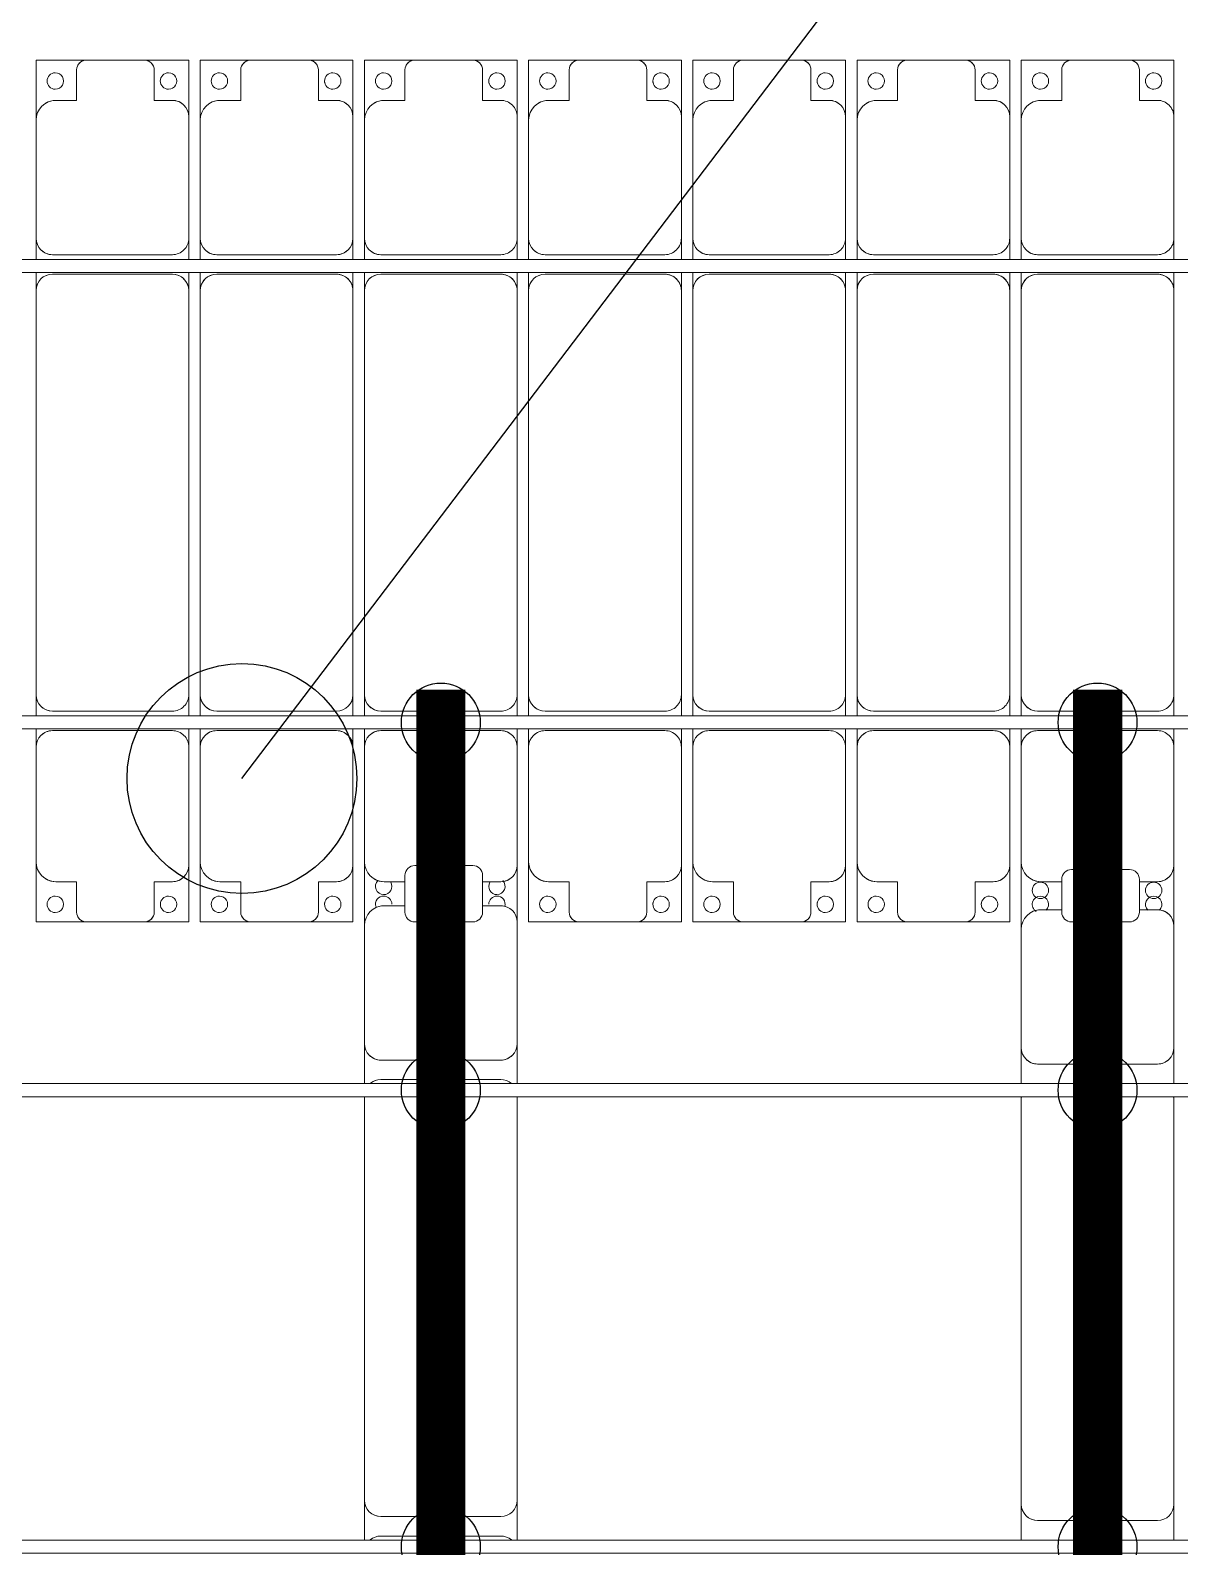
# Model space of a CAD drawing. Header units: millimetres. Extents: x -178706 to 107777, y -87310 to 933.
# Drawn here: x -30141 to -26641, y -44021 to -39403 of the extents above; entities that cross this region are included whole.
import ezdxf

# ---------------------------------------------------------------- set-up
doc = ezdxf.new("R2010")
doc.units = ezdxf.units.MM
doc.layers.add('A-GENM', color=13, linetype='Continuous', lineweight=9)
doc.layers.add('S-BEAM', color=12, linetype='Continuous', lineweight=9)
for name, color, linetype in [('GC-BICH NEO', 6, 'Continuous'), ('GC-DAY NEO', 5, 'Continuous'), ('GC-HOP 40x60 GIA CUONG', 1, 'Continuous')]:
    doc.layers.add(name, color=color, linetype=linetype)

# ---------------------------------------------------------------- blocks, each defined once
blk = doc.blocks.new('Dầm C52 - Dầm C52-22346-BỐ TRÍ KHUNG KẾT CẤU BÈ PIN 04')
at = {"layer": 'S-BEAM', "color": 1}
for p, q in [((-87623.4, 20), (87623.4, 20)), ((87623.4, -20), (-87623.4, -20))]:
    blk.add_line(p, q, dxfattribs=at)
blk = doc.blocks.new('Dải phao đi lại kèm đỡ invester - DẢI PHAO ĐI LẠI-17150-BỐ TRÍ KHUNG KẾT CẤU BÈ PIN 04')
at = {"layer": 'A-GENM', "color": 7}
for p, q in [((14258.4, 1312.2), (14411.8, 1312.2)), ((14258.4, 1129.7), (14258.4, 1312.2)), ((14588.2, 1312.2), (14411.8, 1312.2)), ((14588.2, 1312.2), (14723.4, 1312.2)), ((14723.4, 1312.2), (14723.4, 1139.7)), ((14758.4, 1312.2), (14911.8, 1312.2)), ((14758.4, 1129.7), (14758.4, 1312.2)), ((15088.2, 1312.2), (14911.8, 1312.2)), ((15088.2, 1312.2), (15223.4, 1312.2)), ((15223.4, 1312.2), (15223.4, 1139.7)), ((15258.4, 1312.2), (15411.8, 1312.2)), ((15258.4, 1129.7), (15258.4, 1312.2)), ((15588.2, 1312.2), (15411.8, 1312.2)), ((15588.2, 1312.2), (15723.4, 1312.2)), ((15723.4, 1312.2), (15723.4, 1139.7)), ((15758.4, 1312.2), (15911.8, 1312.2)), ((15758.4, 1129.7), (15758.4, 1312.2)), ((16088.2, 1312.2), (15911.8, 1312.2)), ((16088.2, 1312.2), (16223.4, 1312.2)), ((16223.4, 1312.2), (16223.4, 1139.7)), ((16258.4, 1312.2), (16411.8, 1312.2)), ((16258.4, 1129.7), (16258.4, 1312.2)), ((16588.2, 1312.2), (16411.8, 1312.2)), ((16588.2, 1312.2), (16723.4, 1312.2)), ((16723.4, 1312.2), (16723.4, 1139.7)), ((16758.4, 1312.2), (16911.8, 1312.2)), ((16758.4, 1129.7), (16758.4, 1312.2)), ((17088.2, 1312.2), (16911.8, 1312.2)), ((17088.2, 1312.2), (17223.4, 1312.2)), ((17223.4, 1312.2), (17223.4, 1139.7)), ((17258.4, 1312.2), (17411.8, 1312.2)), ((17258.4, 1129.7), (17258.4, 1312.2)), ((17588.2, 1312.2), (17411.8, 1312.2)), ((17588.2, 1312.2), (17723.4, 1312.2)), ((17723.4, 1312.2), (17723.4, 1139.7)), ((14381.8, 1282.2), (14381.8, 1189.7)), ((14618.2, 1189.7), (14618.2, 1282.2)), ((14881.8, 1282.2), (14881.8, 1189.7)), ((15118.2, 1189.7), (15118.2, 1282.2)), ((15381.8, 1282.2), (15381.8, 1189.7)), ((15618.2, 1189.7), (15618.2, 1282.2)), ((15881.8, 1282.2), (15881.8, 1189.7)), ((16118.2, 1189.7), (16118.2, 1282.2)), ((16381.8, 1282.2), (16381.8, 1189.7)), ((16618.2, 1189.7), (16618.2, 1282.2)), ((16881.8, 1282.2), (16881.8, 1189.7)), ((17118.2, 1189.7), (17118.2, 1282.2)), ((17381.8, 1282.2), (17381.8, 1189.7)), ((17618.2, 1189.7), (17618.2, 1282.2)), ((14381.8, 1189.7), (14318.4, 1189.7)), ((14673.4, 1189.7), (14618.2, 1189.7)), ((14881.8, 1189.7), (14818.4, 1189.7)), ((15173.4, 1189.7), (15118.2, 1189.7)), ((15381.8, 1189.7), (15318.4, 1189.7)), ((15673.4, 1189.7), (15618.2, 1189.7)), ((15881.8, 1189.7), (15818.4, 1189.7)), ((16173.4, 1189.7), (16118.2, 1189.7)), ((16381.8, 1189.7), (16318.4, 1189.7)), ((16673.4, 1189.7), (16618.2, 1189.7)), ((16881.8, 1189.7), (16818.4, 1189.7)), ((17173.4, 1189.7), (17118.2, 1189.7)), ((17381.8, 1189.7), (17318.4, 1189.7)), ((17673.4, 1189.7), (17618.2, 1189.7)), ((14258.4, 1129.7), (14258.4, 769.7)), ((14723.4, 769.7), (14723.4, 1139.7)), ((14758.4, 1129.7), (14758.4, 769.7)), ((15223.4, 769.7), (15223.4, 1139.7)), ((15258.4, 1129.7), (15258.4, 769.7)), ((15723.4, 769.7), (15723.4, 1139.7)), ((15758.4, 1129.7), (15758.4, 769.7)), ((16223.4, 769.7), (16223.4, 1139.7)), ((16258.4, 1129.7), (16258.4, 769.7)), ((16723.4, 769.7), (16723.4, 1139.7)), ((16758.4, 1129.7), (16758.4, 769.7)), ((17223.4, 769.7), (17223.4, 1139.7)), ((17258.4, 1129.7), (17258.4, 769.7)), ((17723.4, 769.7), (17723.4, 1139.7)), ((14258.4, 705.3), (14258.4, 769.7)), ((14723.4, 769.7), (14723.4, 705.3)), ((14758.4, 705.3), (14758.4, 769.7)), ((15223.4, 769.7), (15223.4, 705.3)), ((15258.4, 705.3), (15258.4, 769.7)), ((15723.4, 769.7), (15723.4, 705.3)), ((15758.4, 705.3), (15758.4, 769.7)), ((16223.4, 769.7), (16223.4, 705.3)), ((16258.4, 705.3), (16258.4, 769.7)), ((16723.4, 769.7), (16723.4, 705.3)), ((16758.4, 705.3), (16758.4, 769.7)), ((17223.4, 769.7), (17223.4, 705.3)), ((17258.4, 705.3), (17258.4, 769.7)), ((17723.4, 769.7), (17723.4, 705.3)), ((14308.4, 719.7), (14673.4, 719.7)), ((14808.4, 719.7), (15173.4, 719.7)), ((15308.4, 719.7), (15673.4, 719.7)), ((15808.4, 719.7), (16173.4, 719.7)), ((16308.4, 719.7), (16673.4, 719.7)), ((16808.4, 719.7), (17173.4, 719.7)), ((17308.4, 719.7), (17673.4, 719.7)), ((14258.4, 610.3), (14258.4, 665.3)), ((14673.4, 660.3), (14308.4, 660.3)), ((14723.4, 665.3), (14723.4, 610.3)), ((14758.4, 610.3), (14758.4, 665.3)), ((15173.4, 660.3), (14808.4, 660.3)), ((15223.4, 665.3), (15223.4, 610.3)), ((15258.4, 610.3), (15258.4, 665.3)), ((15673.4, 660.3), (15308.4, 660.3)), ((15723.4, 665.3), (15723.4, 610.3)), ((15758.4, 610.3), (15758.4, 665.3)), ((16173.4, 660.3), (15808.4, 660.3)), ((16223.4, 665.3), (16223.4, 610.3)), ((16258.4, 610.3), (16258.4, 665.3)), ((16673.4, 660.3), (16308.4, 660.3)), ((16723.4, 665.3), (16723.4, 610.3)), ((16758.4, 610.3), (16758.4, 665.3)), ((17173.4, 660.3), (16808.4, 660.3)), ((17223.4, 665.3), (17223.4, 610.3)), ((17258.4, 610.3), (17258.4, 665.3)), ((17673.4, 660.3), (17308.4, 660.3)), ((17723.4, 665.3), (17723.4, 610.3)), ((14258.4, 610.3), (14258.4, -620.3)), ((14723.4, -620.3), (14723.4, 610.3)), ((14758.4, 610.3), (14758.4, -620.3)), ((15223.4, -620.3), (15223.4, 610.3)), ((15258.4, 610.3), (15258.4, -620.3)), ((15723.4, -620.3), (15723.4, 610.3)), ((15758.4, 610.3), (15758.4, -620.3)), ((16223.4, -620.3), (16223.4, 610.3)), ((16258.4, 610.3), (16258.4, -620.3)), ((16723.4, -620.3), (16723.4, 610.3)), ((16758.4, 610.3), (16758.4, -620.3)), ((17223.4, -620.3), (17223.4, 610.3)), ((17258.4, 610.3), (17258.4, -620.3)), ((17723.4, -620.3), (17723.4, 610.3)), ((14258.4, -684.7), (14258.4, -620.3)), ((14723.4, -620.3), (14723.4, -684.7)), ((14758.4, -684.7), (14758.4, -620.3)), ((15223.4, -620.3), (15223.4, -684.7)), ((15258.4, -684.7), (15258.4, -620.3)), ((15723.4, -620.3), (15723.4, -684.7)), ((15758.4, -684.7), (15758.4, -620.3)), ((16223.4, -620.3), (16223.4, -684.7)), ((16258.4, -684.7), (16258.4, -620.3)), ((16723.4, -620.3), (16723.4, -684.7)), ((16758.4, -684.7), (16758.4, -620.3)), ((17223.4, -620.3), (17223.4, -684.7)), ((17258.4, -684.7), (17258.4, -620.3)), ((17723.4, -620.3), (17723.4, -684.7)), ((14308.4, -670.3), (14673.4, -670.3)), ((14808.4, -670.3), (15173.4, -670.3)), ((15308.4, -670.3), (15673.4, -670.3)), ((15808.4, -670.3), (16173.4, -670.3)), ((16308.4, -670.3), (16673.4, -670.3)), ((16808.4, -670.3), (17173.4, -670.3)), ((17308.4, -670.3), (17673.4, -670.3)), ((14258.4, -779.7), (14258.4, -724.7)), ((14673.4, -729.7), (14308.4, -729.7)), ((14723.4, -724.7), (14723.4, -779.7)), ((14758.4, -779.7), (14758.4, -724.7)), ((15173.4, -729.7), (14808.4, -729.7)), ((15223.4, -724.7), (15223.4, -779.7)), ((15258.4, -779.7), (15258.4, -724.7)), ((15673.4, -729.7), (15308.4, -729.7)), ((15723.4, -724.7), (15723.4, -779.7)), ((15758.4, -779.7), (15758.4, -724.7)), ((16173.4, -729.7), (15808.4, -729.7)), ((16223.4, -724.7), (16223.4, -779.7)), ((16258.4, -779.7), (16258.4, -724.7)), ((16673.4, -729.7), (16308.4, -729.7)), ((16723.4, -724.7), (16723.4, -779.7)), ((16758.4, -779.7), (16758.4, -724.7)), ((17173.4, -729.7), (16808.4, -729.7)), ((17223.4, -724.7), (17223.4, -779.7)), ((17258.4, -779.7), (17258.4, -724.7)), ((17673.4, -729.7), (17308.4, -729.7)), ((17723.4, -724.7), (17723.4, -779.7)), ((14258.4, -779.7), (14258.4, -1129.7)), ((14723.4, -1139.7), (14723.4, -779.7)), ((14758.4, -779.7), (14758.4, -1129.7)), ((15223.4, -1139.7), (15223.4, -779.7)), ((15258.4, -779.7), (15258.4, -1129.7)), ((15723.4, -1139.7), (15723.4, -779.7)), ((15758.4, -779.7), (15758.4, -1129.7)), ((16223.4, -1139.7), (16223.4, -779.7)), ((16258.4, -779.7), (16258.4, -1129.7)), ((16723.4, -1139.7), (16723.4, -779.7)), ((16758.4, -779.7), (16758.4, -1129.7)), ((17223.4, -1139.7), (17223.4, -779.7)), ((17258.4, -779.7), (17258.4, -1129.7)), ((17723.4, -1139.7), (17723.4, -779.7)), ((14258.4, -1312.2), (14258.4, -1129.7)), ((14723.4, -1139.7), (14723.4, -1312.2)), ((14758.4, -1312.2), (14758.4, -1129.7)), ((15223.4, -1139.7), (15223.4, -1312.2)), ((15258.4, -1312.2), (15258.4, -1129.7)), ((15723.4, -1139.7), (15723.4, -1312.2)), ((15758.4, -1312.2), (15758.4, -1129.7)), ((16223.4, -1139.7), (16223.4, -1312.2)), ((16258.4, -1312.2), (16258.4, -1129.7)), ((16723.4, -1139.7), (16723.4, -1312.2)), ((16758.4, -1312.2), (16758.4, -1129.7)), ((17223.4, -1139.7), (17223.4, -1312.2)), ((17258.4, -1312.2), (17258.4, -1129.7)), ((17723.4, -1139.7), (17723.4, -1312.2)), ((14318.4, -1189.7), (14381.8, -1189.7)), ((14381.8, -1189.7), (14381.8, -1282.2)), ((14618.2, -1282.2), (14618.2, -1189.7)), ((14618.2, -1189.7), (14673.4, -1189.7)), ((14818.4, -1189.7), (14881.8, -1189.7)), ((14881.8, -1189.7), (14881.8, -1282.2)), ((15118.2, -1282.2), (15118.2, -1189.7)), ((15118.2, -1189.7), (15173.4, -1189.7)), ((15318.4, -1189.7), (15381.8, -1189.7)), ((15381.8, -1189.7), (15381.8, -1282.2)), ((15618.2, -1282.2), (15618.2, -1189.7)), ((15618.2, -1189.7), (15673.4, -1189.7)), ((15818.4, -1189.7), (15881.8, -1189.7)), ((15881.8, -1189.7), (15881.8, -1282.2)), ((16118.2, -1282.2), (16118.2, -1189.7)), ((16118.2, -1189.7), (16173.4, -1189.7)), ((16318.4, -1189.7), (16381.8, -1189.7)), ((16381.8, -1189.7), (16381.8, -1282.2)), ((16618.2, -1282.2), (16618.2, -1189.7)), ((16618.2, -1189.7), (16673.4, -1189.7)), ((16818.4, -1189.7), (16881.8, -1189.7)), ((16881.8, -1189.7), (16881.8, -1282.2)), ((17118.2, -1282.2), (17118.2, -1189.7)), ((17118.2, -1189.7), (17173.4, -1189.7)), ((17318.4, -1189.7), (17381.8, -1189.7)), ((17381.8, -1189.7), (17381.8, -1282.2)), ((17618.2, -1282.2), (17618.2, -1189.7)), ((17618.2, -1189.7), (17673.4, -1189.7)), ((14411.8, -1312.2), (14258.4, -1312.2)), ((14411.8, -1312.2), (14588.2, -1312.2)), ((14723.4, -1312.2), (14588.2, -1312.2)), ((14911.8, -1312.2), (14758.4, -1312.2)), ((14911.8, -1312.2), (15088.2, -1312.2)), ((15223.4, -1312.2), (15088.2, -1312.2)), ((15411.8, -1312.2), (15588.2, -1312.2)), ((15911.8, -1312.2), (15758.4, -1312.2)), ((15911.8, -1312.2), (16088.2, -1312.2)), ((16223.4, -1312.2), (16088.2, -1312.2)), ((16411.8, -1312.2), (16258.4, -1312.2)), ((16411.8, -1312.2), (16588.2, -1312.2)), ((16723.4, -1312.2), (16588.2, -1312.2)), ((16911.8, -1312.2), (16758.4, -1312.2)), ((16911.8, -1312.2), (17088.2, -1312.2)), ((17223.4, -1312.2), (17088.2, -1312.2)), ((17411.8, -1312.2), (17588.2, -1312.2))]:
    blk.add_line(p, q, dxfattribs=at)
for centre, radius, start, end in [((14411.8, 1282.2), 30, 90, 180), ((14411.8, 1282.2), 30, 90, 150), ((14588.2, 1282.2), 30, 360, 90), ((14588.2, 1282.2), 30, 30, 90), ((14911.8, 1282.2), 30, 90, 180), ((14911.8, 1282.2), 30, 90, 150), ((15088.2, 1282.2), 30, 360, 90), ((15088.2, 1282.2), 30, 30, 90), ((15411.8, 1282.2), 30, 90, 180), ((15411.8, 1282.2), 30, 90, 150), ((15588.2, 1282.2), 30, 360, 90), ((15588.2, 1282.2), 30, 30, 90), ((15911.8, 1282.2), 30, 90, 180), ((15911.8, 1282.2), 30, 90, 150), ((16088.2, 1282.2), 30, 360, 90), ((16088.2, 1282.2), 30, 30, 90), ((16411.8, 1282.2), 30, 90, 180), ((16411.8, 1282.2), 30, 90, 150), ((16588.2, 1282.2), 30, 360, 90), ((16588.2, 1282.2), 30, 30, 90), ((16911.8, 1282.2), 30, 90, 180), ((16911.8, 1282.2), 30, 90, 150), ((17088.2, 1282.2), 30, 360, 90), ((17088.2, 1282.2), 30, 30, 90), ((17411.8, 1282.2), 30, 90, 180), ((17411.8, 1282.2), 30, 90, 150), ((17588.2, 1282.2), 30, 360, 90), ((17588.2, 1282.2), 30, 30, 90), ((14316.8, 1248.6), 25, 90, 270), ((14316.8, 1248.6), 25, 270, 90), ((14661.8, 1248.6), 25, 90, 270), ((14661.8, 1248.6), 25, 180, 195), ((14661.8, 1248.6), 25, 270, 90), ((14816.8, 1248.6), 25, 90, 270), ((14816.8, 1248.6), 25, 270, 90), ((15161.8, 1248.6), 25, 90, 270), ((15161.8, 1248.6), 25, 180, 195), ((15161.8, 1248.6), 25, 270, 90), ((15316.8, 1248.6), 25, 90, 270), ((15316.8, 1248.6), 25, 270, 90), ((15661.8, 1248.6), 25, 90, 270), ((15661.8, 1248.6), 25, 180, 195), ((15661.8, 1248.6), 25, 270, 90), ((15816.8, 1248.6), 25, 90, 270), ((15816.8, 1248.6), 25, 270, 90), ((16161.8, 1248.6), 25, 90, 270), ((16161.8, 1248.6), 25, 180, 195), ((16161.8, 1248.6), 25, 270, 90), ((16316.8, 1248.6), 25, 90, 270), ((16316.8, 1248.6), 25, 270, 90), ((16661.8, 1248.6), 25, 90, 270), ((16661.8, 1248.6), 25, 180, 195), ((16661.8, 1248.6), 25, 270, 90), ((16816.8, 1248.6), 25, 90, 270), ((16816.8, 1248.6), 25, 270, 90), ((17161.8, 1248.6), 25, 90, 270), ((17161.8, 1248.6), 25, 180, 195), ((17161.8, 1248.6), 25, 270, 90), ((17316.8, 1248.6), 25, 90, 270), ((17316.8, 1248.6), 25, 270, 90), ((17661.8, 1248.6), 25, 90, 270), ((17661.8, 1248.6), 25, 180, 195), ((17661.8, 1248.6), 25, 270, 90), ((14318.4, 1129.7), 60, 90, 180), ((14318.4, 1129.7), 60, 90, 120), ((14673.4, 1139.7), 50, 0, 90), ((14673.4, 1139.7), 50, 45, 90), ((14818.4, 1129.7), 60, 90, 180), ((14818.4, 1129.7), 60, 90, 120), ((15173.4, 1139.7), 50, 0, 90), ((15173.4, 1139.7), 50, 45, 90), ((15318.4, 1129.7), 60, 90, 180), ((15318.4, 1129.7), 60, 90, 120), ((15673.4, 1139.7), 50, 360, 90), ((15673.4, 1139.7), 50, 45, 90), ((15818.4, 1129.7), 60, 90, 180), ((15818.4, 1129.7), 60, 90, 120), ((16173.4, 1139.7), 50, 0, 90), ((16173.4, 1139.7), 50, 45, 90), ((16318.4, 1129.7), 60, 90, 180), ((16318.4, 1129.7), 60, 90, 120), ((16673.4, 1139.7), 50, 0, 90), ((16673.4, 1139.7), 50, 45, 90), ((16818.4, 1129.7), 60, 90, 180), ((16818.4, 1129.7), 60, 90, 120), ((17173.4, 1139.7), 50, 0, 90), ((17173.4, 1139.7), 50, 45, 90), ((17318.4, 1129.7), 60, 90, 180), ((17318.4, 1129.7), 60, 90, 120), ((17673.4, 1139.7), 50, 360, 90), ((17673.4, 1139.7), 50, 45, 90), ((14308.4, 769.7), 50, 180, 270), ((14673.4, 769.7), 50, 270, 0), ((14808.4, 769.7), 50, 180, 270), ((15173.4, 769.7), 50, 270, 360), ((15308.4, 769.7), 50, 180, 270), ((15673.4, 769.7), 50, 270, 0), ((15808.4, 769.7), 50, 180, 270), ((16173.4, 769.7), 50, 270, 0), ((16308.4, 769.7), 50, 180, 270), ((16673.4, 769.7), 50, 270, 0), ((16808.4, 769.7), 50, 180, 270), ((17173.4, 769.7), 50, 270, 0), ((17308.4, 769.7), 50, 180, 270), ((17673.4, 769.7), 50, 270, 0), ((14308.4, 769.7), 50, 225, 270), ((14673.4, 769.7), 50, 270, 315), ((14808.4, 769.7), 50, 225, 270), ((15173.4, 769.7), 50, 270, 315), ((15308.4, 769.7), 50, 225, 270), ((15673.4, 769.7), 50, 270, 315), ((15808.4, 769.7), 50, 225, 270), ((16173.4, 769.7), 50, 270, 315), ((16308.4, 769.7), 50, 225, 270), ((16673.4, 769.7), 50, 270, 315), ((16808.4, 769.7), 50, 225, 270), ((17173.4, 769.7), 50, 270, 315), ((17308.4, 769.7), 50, 225, 270), ((17673.4, 769.7), 50, 270, 315), ((14308.4, 610.3), 50, 90, 180), ((14308.4, 610.3), 50, 105, 180), ((14673.4, 610.3), 50, 0, 90), ((14673.4, 610.3), 50, 15, 90), ((14808.4, 610.3), 50, 90, 180), ((14808.4, 610.3), 50, 105, 180), ((15173.4, 610.3), 50, 360, 90), ((15173.4, 610.3), 50, 15, 90), ((15308.4, 610.3), 50, 90, 180), ((15308.4, 610.3), 50, 105, 180), ((15673.4, 610.3), 50, 360, 90), ((15673.4, 610.3), 50, 15, 90), ((15808.4, 610.3), 50, 90, 180), ((15808.4, 610.3), 50, 105, 180), ((16173.4, 610.3), 50, 360, 90), ((16173.4, 610.3), 50, 15, 90), ((16308.4, 610.3), 50, 90, 180), ((16308.4, 610.3), 50, 105, 180), ((16673.4, 610.3), 50, 360, 90), ((16673.4, 610.3), 50, 15, 90), ((16808.4, 610.3), 50, 90, 180), ((16808.4, 610.3), 50, 105, 180), ((17173.4, 610.3), 50, 360, 90), ((17173.4, 610.3), 50, 15, 90), ((17308.4, 610.3), 50, 90, 180), ((17308.4, 610.3), 50, 105, 180), ((17673.4, 610.3), 50, 360, 90), ((17673.4, 610.3), 50, 15, 90), ((14308.4, -620.3), 50, 180, 270), ((14308.4, -620.3), 50, 195, 270), ((14673.4, -620.3), 50, 270, 0), ((14673.4, -620.3), 50, 270, 0), ((14808.4, -620.3), 50, 180, 270), ((14808.4, -620.3), 50, 195, 270), ((15173.4, -620.3), 50, 270, 360), ((15173.4, -620.3), 50, 270, 360), ((15308.4, -620.3), 50, 180, 270), ((15308.4, -620.3), 50, 195, 270), ((15673.4, -620.3), 50, 270, 0), ((15673.4, -620.3), 50, 270, 0), ((15808.4, -620.3), 50, 180, 270), ((15808.4, -620.3), 50, 195, 270), ((16173.4, -620.3), 50, 270, 0), ((16173.4, -620.3), 50, 270, 0), ((16308.4, -620.3), 50, 180, 270), ((16308.4, -620.3), 50, 195, 270), ((16673.4, -620.3), 50, 270, 0), ((16673.4, -620.3), 50, 270, 0), ((16808.4, -620.3), 50, 180, 270), ((16808.4, -620.3), 50, 195, 270), ((17173.4, -620.3), 50, 270, 0), ((17173.4, -620.3), 50, 270, 0), ((17308.4, -620.3), 50, 180, 270), ((17308.4, -620.3), 50, 195, 270), ((17673.4, -620.3), 50, 270, 0), ((17673.4, -620.3), 50, 270, 0), ((14308.4, -779.7), 50, 90, 180), ((14308.4, -779.7), 50, 90, 135), ((14673.4, -779.7), 50, 360, 90), ((14673.4, -779.7), 50, 45, 90), ((14808.4, -779.7), 50, 90, 180), ((14808.4, -779.7), 50, 90, 135), ((15173.4, -779.7), 50, 0, 90), ((15173.4, -779.7), 50, 45, 90), ((15308.4, -779.7), 50, 90, 180), ((15308.4, -779.7), 50, 90, 135), ((15673.4, -779.7), 50, 0, 90), ((15673.4, -779.7), 50, 45, 90), ((15808.4, -779.7), 50, 90, 180), ((15808.4, -779.7), 50, 90, 135), ((16173.4, -779.7), 50, 360, 90), ((16173.4, -779.7), 50, 45, 90), ((16308.4, -779.7), 50, 90, 180), ((16308.4, -779.7), 50, 90, 135), ((16673.4, -779.7), 50, 360, 90), ((16673.4, -779.7), 50, 45, 90), ((16808.4, -779.7), 50, 90, 180), ((16808.4, -779.7), 50, 90, 135), ((17173.4, -779.7), 50, 0, 90), ((17173.4, -779.7), 50, 45, 90), ((17308.4, -779.7), 50, 90, 180), ((17308.4, -779.7), 50, 90, 135), ((17673.4, -779.7), 50, 360, 90), ((17673.4, -779.7), 50, 45, 90), ((14318.4, -1129.7), 60, 180, 270), ((14673.4, -1139.7), 50, 270, 360), ((14818.4, -1129.7), 60, 180, 270), ((15173.4, -1139.7), 50, 270, 360), ((15318.4, -1129.7), 60, 180, 270), ((15673.4, -1139.7), 50, 270, 360), ((15818.4, -1129.7), 60, 180, 270), ((16173.4, -1139.7), 50, 270, 360), ((16318.4, -1129.7), 60, 180, 270), ((16673.4, -1139.7), 50, 270, 360), ((16818.4, -1129.7), 60, 180, 270), ((17173.4, -1139.7), 50, 270, 360), ((17318.4, -1129.7), 60, 180, 270), ((17673.4, -1139.7), 50, 270, 360), ((14318.4, -1129.7), 60, 240, 270), ((14673.4, -1139.7), 50, 270, 315), ((14818.4, -1129.7), 60, 240, 270), ((15173.4, -1139.7), 50, 270, 315), ((15318.4, -1129.7), 60, 240, 270), ((15673.4, -1139.7), 50, 270, 315), ((15818.4, -1129.7), 60, 240, 270), ((16173.4, -1139.7), 50, 270, 315), ((16318.4, -1129.7), 60, 240, 270), ((16673.4, -1139.7), 50, 270, 315), ((16818.4, -1129.7), 60, 240, 270), ((17173.4, -1139.7), 50, 270, 315), ((17318.4, -1129.7), 60, 240, 270), ((17673.4, -1139.7), 50, 270, 315), ((14316.8, -1258.6), 25, 90, 270), ((14316.8, -1258.6), 25, 270, 90), ((14661.8, -1258.6), 25, 90, 270), ((14661.8, -1258.6), 25, 270, 90), ((14816.8, -1258.6), 25, 90, 270), ((14816.8, -1258.6), 25, 270, 90), ((15161.8, -1258.6), 25, 90, 270), ((15161.8, -1258.6), 25, 270, 90), ((15316.8, -1258.6), 25, 90, 195), ((15316.8, -1258.6), 25, 0, 90), ((15661.8, -1258.6), 25, 90, 180), ((15661.8, -1258.6), 25, 345, 90), ((15816.8, -1258.6), 25, 90, 270), ((15816.8, -1258.6), 25, 270, 90), ((16161.8, -1258.6), 25, 90, 270), ((16161.8, -1258.6), 25, 270, 90), ((16316.8, -1258.6), 25, 90, 270), ((16316.8, -1258.6), 25, 270, 90), ((16661.8, -1258.6), 25, 90, 270), ((16661.8, -1258.6), 25, 270, 90), ((16816.8, -1258.6), 25, 90, 270), ((16816.8, -1258.6), 25, 270, 90), ((17161.8, -1258.6), 25, 90, 270), ((17161.8, -1258.6), 25, 270, 90), ((17316.8, -1258.6), 25, 90, 240), ((17316.8, -1258.6), 25, 315, 90), ((17661.8, -1258.6), 25, 90, 225), ((17661.8, -1258.6), 25, 315, 90), ((14411.8, -1282.2), 30, 180, 270), ((14588.2, -1282.2), 30, 270, 360), ((14661.8, -1258.6), 25, 165, 180), ((14911.8, -1282.2), 30, 180, 270), ((15088.2, -1282.2), 30, 270, 0), ((15161.8, -1258.6), 25, 165, 180), ((15411.8, -1282.2), 30, 180, 270), ((15588.2, -1282.2), 30, 270, 360), ((15911.8, -1282.2), 30, 180, 270), ((16088.2, -1282.2), 30, 270, 360), ((16161.8, -1258.6), 25, 165, 180), ((16411.8, -1282.2), 30, 180, 270), ((16588.2, -1282.2), 30, 270, 0), ((16661.8, -1258.6), 25, 165, 180), ((16911.8, -1282.2), 30, 180, 270), ((17088.2, -1282.2), 30, 270, 360), ((17161.8, -1258.6), 25, 165, 180), ((17411.8, -1282.2), 30, 180, 270), ((17588.2, -1282.2), 30, 270, 0), ((14411.8, -1282.2), 30, 210, 270), ((14588.2, -1282.2), 30, 270, 330), ((14911.8, -1282.2), 30, 210, 270), ((15088.2, -1282.2), 30, 270, 330), ((15911.8, -1282.2), 30, 210, 270), ((16088.2, -1282.2), 30, 270, 330), ((16411.8, -1282.2), 30, 210, 270), ((16588.2, -1282.2), 30, 270, 330), ((16911.8, -1282.2), 30, 210, 270), ((17088.2, -1282.2), 30, 270, 330)]:
    blk.add_arc(centre, radius, start, end, dxfattribs=at)
blk = doc.blocks.new('Dai phao do pin - DẢI PHAO ĐỠ PIN-V74-BỐ TRÍ KHUNG KẾT CẤU BÈ PIN 04')
at = {"layer": 'A-GENM', "color": 7}
for p, q in [((31900.2, 241.6), (32009.7, 241.6)), ((33240.3, 241.6), (32009.7, 241.6)), ((33240.3, 241.6), (33250.2, 241.6)), ((33290.2, 241.6), (33399.7, 241.6)), ((33759.7, 241.6), (33399.7, 241.6)), ((33759.7, 241.6), (33942.2, 241.6)), ((31900.3, -173.4), (31900.3, 191.6)), ((31959.7, 191.6), (31959.7, -173.4)), ((33290.3, -173.4), (33290.3, 191.6)), ((33349.7, 191.6), (33349.7, -173.4)), ((33819.7, 118.2), (33819.7, 181.6)), ((33912.2, 118.2), (33819.7, 118.2)), ((33942.2, -88.2), (33942.2, 88.2)), ((33819.7, -173.4), (33819.7, -118.2)), ((33819.7, -118.2), (33912.2, -118.2)), ((32009.7, -223.4), (31900.2, -223.4)), ((32009.7, -223.4), (33240.3, -223.4)), ((33250.2, -223.4), (33240.3, -223.4)), ((33399.7, -223.4), (33290.2, -223.4)), ((33399.7, -223.4), (33769.7, -223.4)), ((33942.2, -223.4), (33769.7, -223.4))]:
    blk.add_line(p, q, dxfattribs=at)
for centre, radius, start, end in [((32009.7, 191.6), 50, 90, 180), ((32009.7, 191.6), 50, 105, 180), ((33240.3, 191.6), 50, 78.5792, 90), ((33240.3, 191.6), 50, 78.5792, 90), ((33399.7, 191.6), 50, 90, 180), ((33759.7, 181.6), 60, 360, 90), ((33399.7, 191.6), 50, 135, 180), ((33759.7, 181.6), 60, 360, 30), ((33878.6, 183.2), 25, 360, 180), ((33878.6, 183.2), 25, 180, 0), ((33912.2, 88.2), 30, 0, 90), ((33912.2, -88.2), 30, 270, 0), ((33878.6, -161.8), 25, 0, 180), ((32009.7, -173.4), 50, 180, 270), ((32009.7, -173.4), 50, 180, 270), ((33399.7, -173.4), 50, 180, 270), ((33399.7, -173.4), 50, 180, 225), ((33769.7, -173.4), 50, 270, 360), ((33769.7, -173.4), 50, 315, 0), ((33878.6, -161.8), 25, 180, 0), ((33240.3, -173.4), 50, 270, 281.4208)]:
    blk.add_arc(centre, radius, start, end, dxfattribs=at)
blk = doc.blocks.new('Dai phao do pin - DẢI PHAO ĐỠ PIN-V75-BỐ TRÍ KHUNG KẾT CẤU BÈ PIN 04')
at = {"layer": 'A-GENM', "color": 7}
for p, q in [((31888, 241.6), (32009.7, 241.6)), ((33238, 241.6), (32009.7, 241.6)), ((33278, 241.6), (33399.7, 241.6)), ((33759.7, 241.6), (33399.7, 241.6)), ((33759.7, 241.6), (33942.2, 241.6)), ((31900.3, -173.4), (31900.3, 191.6)), ((31959.7, 191.6), (31959.7, -173.4)), ((33290.3, -173.4), (33290.3, 191.6)), ((33349.7, 191.6), (33349.7, -173.4)), ((33819.7, 118.2), (33819.7, 181.6)), ((33912.2, 118.2), (33819.7, 118.2)), ((33942.2, -88.2), (33942.2, 88.2)), ((33819.7, -173.4), (33819.7, -118.2)), ((33819.7, -118.2), (33912.2, -118.2)), ((32009.7, -223.4), (31888, -223.4)), ((32009.7, -223.4), (33238, -223.4)), ((33399.7, -223.4), (33278, -223.4)), ((33399.7, -223.4), (33769.7, -223.4)), ((33942.2, -223.4), (33769.7, -223.4))]:
    blk.add_line(p, q, dxfattribs=at)
for centre, radius, start, end in [((32009.7, 191.6), 50, 90, 180), ((32009.7, 191.6), 50, 105, 180), ((33399.7, 191.6), 50, 90, 180), ((33759.7, 181.6), 60, 360, 90), ((31850.3, 191.6), 50, 0, 40.6241), ((31850.3, 191.6), 50, 0, 40.6241), ((33240.3, 191.6), 50, 360, 40.6241), ((33240.3, 191.6), 50, 15, 40.6241), ((33399.7, 191.6), 50, 135, 180), ((33759.7, 181.6), 60, 360, 30), ((33878.6, 183.2), 25, 45, 180), ((33878.6, 183.2), 25, 180, 300), ((33912.2, 88.2), 30, 0, 90), ((33912.2, -88.2), 30, 270, 0), ((33878.6, -161.8), 25, 60, 180), ((31850.3, -173.4), 50, 319.3759, 360), ((31850.3, -173.4), 50, 319.3759, 360), ((32009.7, -173.4), 50, 180, 270), ((32009.7, -173.4), 50, 180, 270), ((33240.3, -173.4), 50, 319.3759, 360), ((33240.3, -173.4), 50, 319.3759, 360), ((33399.7, -173.4), 50, 180, 270), ((33399.7, -173.4), 50, 180, 225), ((33769.7, -173.4), 50, 270, 360), ((33769.7, -173.4), 50, 315, 0), ((33878.6, -161.8), 25, 180, 315)]:
    blk.add_arc(centre, radius, start, end, dxfattribs=at)
blk = doc.blocks.new('HOBANMONG_BEPIN 4_rvt-1-BỐ TRÍ KHUNG KẾT CẤU BÈ PIN 04')
at = {"layer": 'A-GENM', "color": 3, "lineweight": 25}
for name, p, rotation in [('Dải phao đi lại kèm đỡ invester - DẢI PHAO ĐI LẠI-17150-BỐ TRÍ KHUNG KẾT CẤU BÈ PIN 04', (-44382, -40806.4), 0.0001043351917741), ('Dai phao do pin - DẢI PHAO ĐỠ PIN-V75-BỐ TRÍ KHUNG KẾT CẤU BÈ PIN 04', (-28881.9, -75889.1), 90.00010434022374), ('Dai phao do pin - DẢI PHAO ĐỠ PIN-V74-BỐ TRÍ KHUNG KẾT CẤU BÈ PIN 04', (-26881.9, -75901.2), 90.00010434022374)]:
    blk.add_blockref(name, p, dxfattribs=dict(at, rotation=rotation))
at = {"layer": 'S-BEAM', "color": 3, "lineweight": 25, "rotation": 180.0001043386848}
for p in [(-83895, -40121.2), (-83891.2, -41511.2), (-83888.2, -42631.2), (-83884.3, -44021.2)]:
    blk.add_blockref('Dầm C52 - Dầm C52-22346-BỐ TRÍ KHUNG KẾT CẤU BÈ PIN 04', p, dxfattribs=at)

msp = doc.modelspace()

# ---------------------------------------------------------------- linework, layer by layer
at = {"layer": 'GC-BICH NEO'}
msp.add_circle((-29496.6, -41681.8), 350, dxfattribs=at)
at = {"layer": 'GC-DAY NEO'}
msp.add_line((-29496.6, -41681.8), (-24656.3, -35312.3), dxfattribs=at)
at = {"layer": 'GC-HOP 40x60 GIA CUONG', "const_width": 150}
for points in [[(-28891.1, -56411.2), (-28891.1, -41411.2)], [(-26891.1, -56411.2), (-26891.1, -41411.2)]]:
    msp.add_lwpolyline(points, dxfattribs=at)
at = {"layer": 'GC-HOP 40x60 GIA CUONG'}
for centre in [(-28891.1, -41511.2), (-26891.1, -41511.2), (-28891.1, -42631.2), (-26891.1, -42631.2), (-28891.1, -44021.2), (-26891.1, -44021.2)]:
    msp.add_circle(centre, 120, dxfattribs=at)

# ---------------------------------------------------------------- block references
at = {"lineweight": 5}
msp.add_blockref('HOBANMONG_BEPIN 4_rvt-1-BỐ TRÍ KHUNG KẾT CẤU BÈ PIN 04', (0, 0), dxfattribs=at)

doc.saveas('drawing.dxf')
